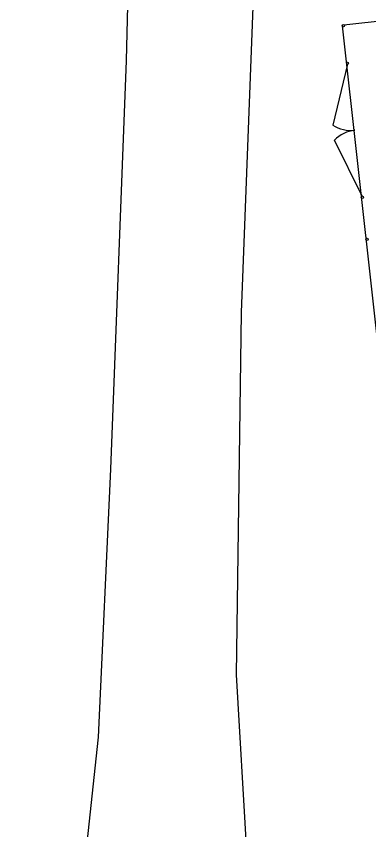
# Model space of a CAD drawing. Header units: inches. Extents: x 69222398 to 69225459, y 27687169 to 27690711.
# Drawn here: x 69222398 to 69223037, y 27688478 to 27689951 of the extents above; entities that cross this region are included whole.
import ezdxf

# ---------------------------------------------------------------- set-up
doc = ezdxf.new("R2010")
doc.units = ezdxf.units.IN
doc.header["$MEASUREMENT"] = 0
doc.layers.add('A-SITE', color=3, linetype='Continuous')

msp = doc.modelspace()

# ---------------------------------------------------------------- linework, layer by layer
at = {"layer": 'A-SITE'}
for p, q in [((69222987, 27689934.2), (69223092.4, 27688982.8)), ((69222996.8, 27689864.6), (69222969.9, 27689754.8)), ((69223023.2, 27689626.1), (69222972.9, 27689727.4))]:
    msp.add_line(p, q, dxfattribs=at)
for points in [[(69222853.6, 27690710.6), (69222804.4, 27689415.8), (69222795.4, 27688760.2), (69222813.8, 27688440.8), (69222861, 27688166.9), (69223005.8, 27687853.1), (69223187.7, 27687585.6), (69223510.8, 27687418.4), (69223963.9, 27687299.4), (69224385.5, 27687236.1), (69224998.4, 27687202.5), (69225459, 27687168.9)], [(69222616, 27690685.7), (69222596.2, 27689871.5), (69222568, 27689132.5), (69222545.5, 27688647.9), (69222499.8, 27688220), (69222397.5, 27687921.1)], [(69222989.6, 27689936.3), (69224585.5, 27690112.9), (69224601, 27689972.9), (69224737.5, 27688739.3), (69224463.6, 27688709)]]:
    msp.add_lwpolyline(points, dxfattribs=at)
for centre in [(69222989, 27689934.4), (69222996.5, 27689866.6), (69223023.4, 27689624.1), (69223031.8, 27689548.1)]:
    msp.add_circle(centre, 2, dxfattribs=at)
for centre, start, end in [((69223003.2, 27689806.5), 237.2389, 276.3169), ((69223016.7, 27689684.2), 96.3169, 135.3948)]:
    msp.add_arc(centre, 61.5, start, end, dxfattribs=at)

doc.saveas('drawing.dxf')
